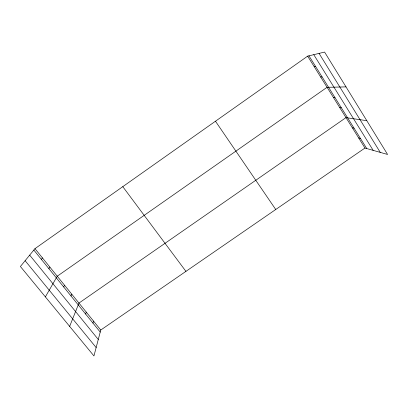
<?xml version="1.0" encoding="UTF-8"?>
<svg xmlns="http://www.w3.org/2000/svg" width="408" height="408" viewBox="0 0 408 408"><rect width="100%" height="100%" fill="white"/><g stroke="black" fill="none" stroke-linecap="round" stroke-linejoin="round"><path stroke-width="0.61" d="M364.961 148.033L100.761 330.036L93.942 355.934L20.4 266.495L34.966 248.656L307.642 56.151L324.579 52.066L387.6 154.469L364.961 148.033L307.642 56.151M92.958 323.1L93.559 321.127M85.624 314.043L86.292 312.14M69.646 326.39L78.963 303.078L345.989 117.621L366.807 120.681M70.987 295.963L71.788 294.199M63.684 286.941L64.551 285.248M45.38 296.871L57.248 276.216L327.073 87.302L346.01 86.889M48.883 268.658L49.883 267.107M41.387 259.396L42.458 257.922M314.18 66.632L315.557 66.407M320.657 77.01L322.085 76.888M333.433 97.497L334.968 97.558M339.742 107.605L341.323 107.758M352.369 127.852L354.052 128.183M358.693 137.991L360.422 138.404M25.128 260.707L96.145 347.555M29.677 255.127L98.277 339.461M33.823 250.053L100.225 332.076M34.966 248.656L100.761 330.036M122.788 186.655L185.936 271.366M215.47 121.222L275.737 209.498M308.968 55.835L366.736 148.537M313.772 54.677L373.177 150.368M319.066 53.397L380.256 152.378"/></g></svg>
